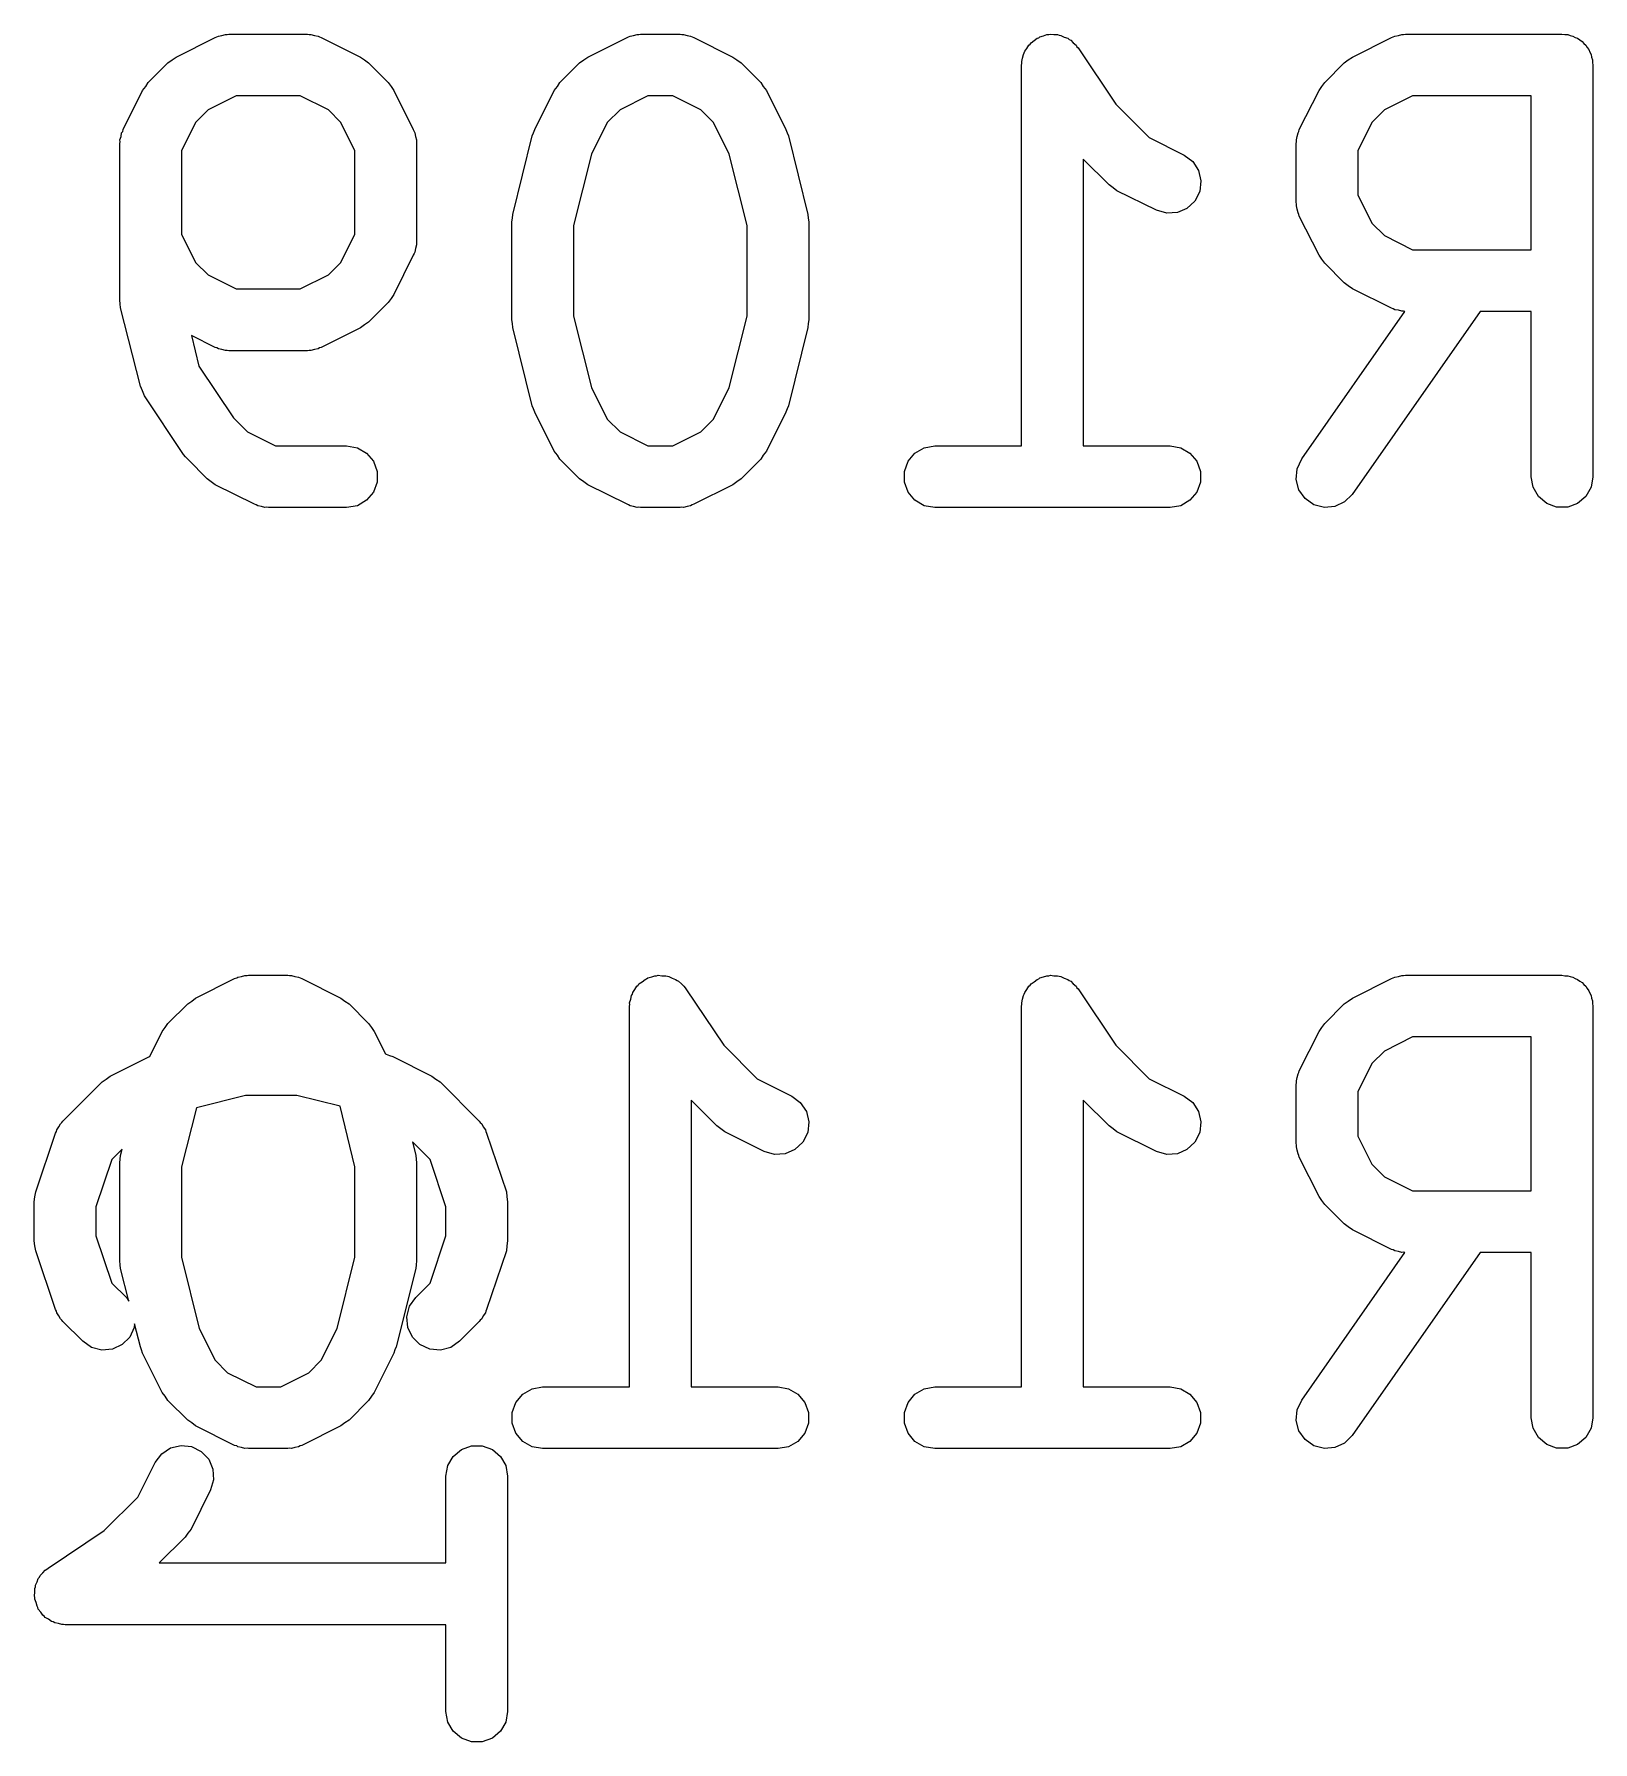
# Model space of a CAD drawing. Extents: x 102 to 197, y -141 to -41.
# Drawn here: x 101.865 to 105.651, y -52.168 to -48.019 of the extents above; entities that cross this region are included whole.
import ezdxf

# ---------------------------------------------------------------- set-up
doc = ezdxf.new("R2010")
doc.units = 0
doc.header["$MEASUREMENT"] = 0
doc.layers.add('BLACK', color=7, linetype='CONTINUOUS')

msp = doc.modelspace()

# ---------------------------------------------------------------- linework, layer by layer
at = {"layer": 'BLACK', "linetype": 'CONTINUOUS'}
for p, q in [((102.21, -48.0749), (102.305, -48.0273)), ((102.305, -48.0273), (102.309, -48.0261)), ((102.309, -48.0261), (102.313, -48.0239)), ((102.313, -48.0239), (102.321, -48.0224)), ((102.321, -48.0224), (102.33, -48.0199)), ((102.33, -48.0199), (102.334, -48.0201)), ((102.334, -48.0201), (102.338, -48.0194)), ((102.338, -48.0194), (102.529, -48.0194)), ((102.529, -48.0194), (102.533, -48.0201)), ((102.533, -48.0201), (102.537, -48.0199)), ((102.537, -48.0199), (102.546, -48.0224)), ((102.546, -48.0224), (102.555, -48.0239)), ((102.555, -48.0239), (102.558, -48.0261)), ((102.558, -48.0261), (102.562, -48.0273)), ((102.562, -48.0273), (102.658, -48.0749)), ((103.21, -48.0749), (103.305, -48.0273)), ((103.305, -48.0273), (103.309, -48.0261)), ((103.309, -48.0261), (103.313, -48.0239)), ((103.313, -48.0239), (103.321, -48.0224)), ((103.321, -48.0224), (103.33, -48.0199)), ((103.33, -48.0199), (103.334, -48.0201)), ((103.334, -48.0201), (103.338, -48.0194)), ((103.338, -48.0194), (103.434, -48.0194)), ((103.434, -48.0194), (103.438, -48.0201)), ((103.438, -48.0201), (103.442, -48.0199)), ((103.442, -48.0199), (103.451, -48.0224)), ((103.451, -48.0224), (103.459, -48.0239)), ((103.459, -48.0239), (103.463, -48.0261)), ((103.463, -48.0261), (103.467, -48.0273)), ((103.467, -48.0273), (103.562, -48.0749)), ((104.287, -48.0401), (104.294, -48.0352)), ((104.294, -48.0352), (104.301, -48.0294)), ((104.301, -48.0294), (104.305, -48.028)), ((104.305, -48.028), (104.308, -48.0257)), ((104.308, -48.0257), (104.317, -48.0236)), ((104.317, -48.0236), (104.325, -48.0205)), ((104.325, -48.0205), (104.33, -48.0205)), ((104.33, -48.0205), (104.334, -48.0195)), ((104.334, -48.0195), (104.342, -48.0205)), ((104.342, -48.0205), (104.351, -48.0205)), ((104.351, -48.0205), (104.355, -48.0219)), ((104.355, -48.0219), (104.359, -48.0224)), ((104.359, -48.0224), (104.367, -48.0264)), ((104.367, -48.0264), (104.376, -48.0294)), ((104.376, -48.0294), (104.379, -48.0321)), ((104.379, -48.0321), (104.383, -48.0339)), ((104.383, -48.0339), (104.389, -48.0404)), ((105.067, -48.0749), (105.162, -48.0273)), ((105.162, -48.0273), (105.166, -48.0261)), ((105.166, -48.0261), (105.17, -48.0239)), ((105.17, -48.0239), (105.179, -48.0224)), ((105.179, -48.0224), (105.187, -48.0199)), ((105.187, -48.0199), (105.191, -48.0201)), ((105.191, -48.0201), (105.196, -48.0194)), ((105.196, -48.0194), (105.576, -48.0194)), ((105.576, -48.0194), (105.583, -48.0205)), ((105.583, -48.0205), (105.59, -48.0205)), ((105.59, -48.0205), (105.596, -48.0228)), ((105.596, -48.0228), (105.602, -48.0239)), ((105.602, -48.0239), (105.608, -48.0272)), ((105.608, -48.0272), (105.614, -48.0294)), ((105.614, -48.0294), (105.619, -48.0336)), ((105.619, -48.0336), (105.625, -48.0369)), ((102.2, -48.0821), (102.21, -48.0749)), ((102.658, -48.0749), (102.667, -48.0821)), ((103.2, -48.0821), (103.21, -48.0749)), ((103.562, -48.0749), (103.572, -48.0821)), ((104.264, -48.0861), (104.266, -48.0775)), ((104.266, -48.0775), (104.268, -48.0687)), ((104.268, -48.0687), (104.27, -48.0651)), ((104.27, -48.0651), (104.271, -48.0611)), ((104.271, -48.0611), (104.276, -48.0539)), ((104.276, -48.0539), (104.281, -48.0462)), ((104.281, -48.0462), (104.284, -48.0435)), ((104.284, -48.0435), (104.287, -48.0401)), ((104.389, -48.0404), (104.396, -48.0462)), ((104.396, -48.0462), (104.398, -48.0498)), ((104.398, -48.0498), (104.401, -48.0528)), ((104.401, -48.0528), (104.492, -48.1895)), ((105.057, -48.0821), (105.067, -48.0749)), ((105.625, -48.0369), (105.629, -48.042)), ((105.629, -48.042), (105.634, -48.0462)), ((105.634, -48.0462), (105.637, -48.0519)), ((105.637, -48.0519), (105.641, -48.0569)), ((105.641, -48.0569), (105.644, -48.063)), ((105.644, -48.063), (105.647, -48.0687)), ((105.647, -48.0687), (105.648, -48.0752)), ((105.648, -48.0752), (105.65, -48.0814)), ((102.142, -48.1366), (102.19, -48.089)), ((102.19, -48.089), (102.2, -48.0821)), ((102.667, -48.0821), (102.677, -48.089)), ((102.677, -48.089), (102.725, -48.1366)), ((103.142, -48.1366), (103.19, -48.089)), ((103.19, -48.089), (103.2, -48.0821)), ((103.572, -48.0821), (103.582, -48.089)), ((103.582, -48.089), (103.63, -48.1366)), ((104.263, -48.0944), (104.264, -48.0903)), ((104.263, -49.0194), (104.263, -48.0944)), ((104.264, -48.0903), (104.264, -48.0861)), ((105, -48.1366), (105.047, -48.089)), ((105.047, -48.089), (105.057, -48.0821)), ((105.65, -48.0814), (105.65, -48.0879)), ((105.65, -48.0879), (105.651, -48.0944)), ((105.651, -48.0944), (105.651, -49.0944)), ((102.081, -48.2513), (102.128, -48.1561)), ((102.128, -48.1561), (102.136, -48.1464)), ((102.136, -48.1464), (102.142, -48.1366)), ((102.725, -48.1366), (102.732, -48.1464)), ((102.732, -48.1464), (102.739, -48.1561)), ((102.739, -48.1561), (102.786, -48.2513)), ((103.081, -48.2513), (103.128, -48.1561)), ((103.128, -48.1561), (103.136, -48.1464)), ((103.136, -48.1464), (103.142, -48.1366)), ((103.63, -48.1366), (103.636, -48.1464)), ((103.636, -48.1464), (103.644, -48.1561)), ((103.644, -48.1561), (103.691, -48.2513)), ((104.938, -48.2513), (104.986, -48.1561)), ((104.986, -48.1561), (104.993, -48.1464)), ((104.993, -48.1464), (105, -48.1366)), ((102.356, -48.1694), (102.288, -48.2036)), ((102.511, -48.1694), (102.356, -48.1694)), ((102.58, -48.2036), (102.511, -48.1694)), ((103.356, -48.1694), (103.288, -48.2036)), ((103.416, -48.1694), (103.356, -48.1694)), ((103.484, -48.2036), (103.416, -48.1694)), ((104.492, -48.1895), (104.573, -48.2708)), ((105.213, -48.1694), (105.145, -48.2036)), ((105.501, -48.1694), (105.213, -48.1694)), ((105.501, -48.5432), (105.501, -48.1694)), ((102.257, -48.234), (102.223, -48.3026)), ((102.288, -48.2036), (102.257, -48.234)), ((102.61, -48.234), (102.58, -48.2036)), ((102.644, -48.3026), (102.61, -48.234)), ((103.257, -48.234), (103.219, -48.311)), ((103.288, -48.2036), (103.257, -48.234)), ((103.515, -48.234), (103.484, -48.2036)), ((103.553, -48.311), (103.515, -48.234)), ((105.114, -48.234), (105.08, -48.3026)), ((105.145, -48.2036), (105.114, -48.234)), ((102.073, -48.2763), (102.076, -48.2679)), ((102.074, -48.2806), (102.073, -48.2763)), ((102.073, -48.2849), (102.074, -48.2806)), ((102.073, -48.6658), (102.073, -48.2849)), ((102.076, -48.2679), (102.077, -48.2592)), ((102.077, -48.2592), (102.08, -48.2555)), ((102.08, -48.2555), (102.081, -48.2513)), ((102.786, -48.2513), (102.788, -48.2555)), ((102.788, -48.2555), (102.79, -48.2592)), ((102.79, -48.2592), (102.791, -48.2679)), ((102.791, -48.2679), (102.794, -48.2763)), ((102.794, -48.2763), (102.794, -48.2806)), ((102.794, -48.2806), (102.794, -48.2849)), ((102.794, -48.2849), (102.794, -48.523)), ((103.028, -48.4571), (103.075, -48.2667)), ((103.075, -48.2667), (103.078, -48.2592)), ((103.078, -48.2592), (103.081, -48.2513)), ((103.691, -48.2513), (103.694, -48.2592)), ((103.694, -48.2592), (103.697, -48.2667)), ((103.697, -48.2667), (103.744, -48.4571)), ((104.573, -48.2708), (104.658, -48.313)), ((104.93, -48.2849), (104.931, -48.2806)), ((104.93, -48.4277), (104.93, -48.2849)), ((104.931, -48.2763), (104.933, -48.2679)), ((104.931, -48.2806), (104.931, -48.2763)), ((104.933, -48.2679), (104.935, -48.2592)), ((104.935, -48.2592), (104.937, -48.2555)), ((104.937, -48.2555), (104.938, -48.2513)), ((102.223, -48.3026), (102.223, -48.5052)), ((102.644, -48.5052), (102.644, -48.3026)), ((103.219, -48.311), (103.175, -48.4846)), ((103.597, -48.4846), (103.553, -48.311)), ((104.476, -48.3855), (104.413, -48.3231)), ((104.413, -48.3231), (104.413, -49.0194)), ((104.658, -48.313), (104.679, -48.3285)), ((105.08, -48.3026), (105.08, -48.41)), ((104.679, -48.3285), (104.693, -48.3503)), ((104.693, -48.3503), (104.699, -48.3756)), ((104.486, -48.3924), (104.476, -48.3855)), ((104.495, -48.3996), (104.486, -48.3924)), ((104.591, -48.4472), (104.495, -48.3996)), ((104.696, -48.4015), (104.684, -48.4248)), ((104.699, -48.3756), (104.696, -48.4015)), ((104.616, -48.4546), (104.591, -48.4472)), ((104.665, -48.4427), (104.642, -48.453)), ((104.684, -48.4248), (104.665, -48.4427)), ((104.931, -48.432), (104.93, -48.4277)), ((104.931, -48.4363), (104.931, -48.432)), ((104.933, -48.4447), (104.931, -48.4363)), ((104.935, -48.4534), (104.933, -48.4447)), ((105.08, -48.41), (105.114, -48.4785)), ((103.025, -48.4753), (103.027, -48.4663)), ((103.025, -48.7134), (103.025, -48.4753)), ((103.027, -48.4663), (103.028, -48.4571)), ((103.175, -48.4846), (103.175, -48.7042)), ((103.597, -48.7042), (103.597, -48.4846)), ((103.744, -48.4571), (103.745, -48.4663)), ((103.745, -48.4663), (103.747, -48.4753)), ((103.747, -48.4753), (103.747, -48.7134)), ((104.642, -48.453), (104.616, -48.4546)), ((104.937, -48.4571), (104.935, -48.4534)), ((104.938, -48.4613), (104.937, -48.4571)), ((104.986, -48.5565), (104.938, -48.4613)), ((105.114, -48.4785), (105.145, -48.5089)), ((102.223, -48.5052), (102.257, -48.5738)), ((102.61, -48.5738), (102.644, -48.5052)), ((102.794, -48.5315), (102.791, -48.5399)), ((102.794, -48.523), (102.794, -48.5272)), ((102.794, -48.5272), (102.794, -48.5315)), ((105.145, -48.5089), (105.213, -48.5432)), ((102.257, -48.5738), (102.288, -48.6042)), ((102.58, -48.6042), (102.61, -48.5738)), ((102.786, -48.5565), (102.739, -48.6517)), ((102.788, -48.5523), (102.786, -48.5565)), ((102.79, -48.5486), (102.788, -48.5523)), ((102.791, -48.5399), (102.79, -48.5486)), ((104.993, -48.5662), (104.986, -48.5565)), ((105, -48.576), (104.993, -48.5662)), ((105.213, -48.5432), (105.501, -48.5432)), ((102.288, -48.6042), (102.356, -48.6384)), ((102.511, -48.6384), (102.58, -48.6042)), ((105.047, -48.6236), (105, -48.576)), ((102.356, -48.6384), (102.511, -48.6384)), ((102.739, -48.6517), (102.732, -48.6614)), ((105.057, -48.6305), (105.047, -48.6236)), ((105.067, -48.6377), (105.057, -48.6305)), ((105.162, -48.6853), (105.067, -48.6377)), ((102.074, -48.6748), (102.073, -48.6658)), ((102.075, -48.684), (102.074, -48.6748)), ((102.123, -48.8745), (102.075, -48.684)), ((102.725, -48.6712), (102.677, -48.7188)), ((102.732, -48.6614), (102.725, -48.6712)), ((104.944, -49.0514), (105.194, -48.693)), ((105.377, -48.6932), (105.066, -49.1374)), ((105.166, -48.6865), (105.162, -48.6853)), ((105.17, -48.6887), (105.166, -48.6865)), ((105.179, -48.6902), (105.17, -48.6887)), ((105.187, -48.6927), (105.179, -48.6902)), ((105.191, -48.6924), (105.187, -48.6927)), ((105.194, -48.693), (105.191, -48.6924)), ((105.501, -48.6932), (105.377, -48.6932)), ((105.501, -49.0944), (105.501, -48.6932)), ((102.658, -48.7329), (102.562, -48.7805)), ((102.667, -48.7257), (102.658, -48.7329)), ((102.677, -48.7188), (102.667, -48.7257)), ((103.027, -48.7225), (103.025, -48.7134)), ((103.028, -48.7316), (103.027, -48.7225)), ((103.075, -48.9221), (103.028, -48.7316)), ((103.175, -48.7042), (103.219, -48.8777)), ((103.553, -48.8777), (103.597, -48.7042)), ((103.744, -48.7316), (103.697, -48.9221)), ((103.745, -48.7225), (103.744, -48.7316)), ((103.747, -48.7134), (103.745, -48.7225)), ((102.305, -48.7805), (102.247, -48.7514)), ((102.247, -48.7514), (102.265, -48.8255)), ((102.309, -48.7817), (102.305, -48.7805)), ((102.313, -48.7839), (102.309, -48.7817)), ((102.558, -48.7817), (102.555, -48.7839)), ((102.562, -48.7805), (102.558, -48.7817)), ((102.321, -48.7854), (102.313, -48.7839)), ((102.33, -48.7879), (102.321, -48.7854)), ((102.334, -48.7877), (102.33, -48.7879)), ((102.338, -48.7884), (102.334, -48.7877)), ((102.529, -48.7884), (102.338, -48.7884)), ((102.533, -48.7877), (102.529, -48.7884)), ((102.537, -48.7879), (102.533, -48.7877)), ((102.546, -48.7854), (102.537, -48.7879)), ((102.555, -48.7839), (102.546, -48.7854)), ((102.265, -48.8255), (102.349, -48.9514)), ((102.128, -48.8861), (102.123, -48.8745)), ((102.133, -48.8979), (102.128, -48.8861)), ((102.228, -49.0407), (102.133, -48.8979)), ((103.219, -48.8777), (103.257, -48.9547)), ((103.515, -48.9547), (103.553, -48.8777)), ((103.078, -48.9296), (103.075, -48.9221)), ((103.081, -48.9374), (103.078, -48.9296)), ((103.128, -49.0327), (103.081, -48.9374)), ((103.691, -48.9374), (103.644, -49.0327)), ((103.694, -48.9296), (103.691, -48.9374)), ((103.697, -48.9221), (103.694, -48.9296)), ((102.349, -48.9514), (102.383, -48.9851)), ((102.383, -48.9851), (102.451, -49.0194)), ((103.257, -48.9547), (103.288, -48.9851)), ((103.288, -48.9851), (103.356, -49.0194)), ((103.416, -49.0194), (103.484, -48.9851)), ((103.484, -48.9851), (103.515, -48.9547)), ((102.451, -49.0194), (102.624, -49.0194)), ((102.624, -49.0194), (102.65, -49.0239)), ((102.65, -49.0239), (102.672, -49.0369)), ((103.356, -49.0194), (103.416, -49.0194)), ((104.004, -49.0369), (104.027, -49.0239)), ((104.027, -49.0239), (104.053, -49.0194)), ((104.053, -49.0194), (104.263, -49.0194)), ((104.413, -49.0194), (104.624, -49.0194)), ((104.624, -49.0194), (104.65, -49.0239)), ((104.65, -49.0239), (104.672, -49.0369)), ((102.233, -49.0461), (102.228, -49.0407)), ((102.238, -49.0522), (102.233, -49.0461)), ((102.285, -49.0998), (102.238, -49.0522)), ((102.672, -49.0369), (102.689, -49.0569)), ((102.689, -49.0569), (102.698, -49.0814)), ((103.136, -49.0423), (103.128, -49.0327)), ((103.142, -49.0522), (103.136, -49.0423)), ((103.19, -49.0998), (103.142, -49.0522)), ((103.63, -49.0522), (103.582, -49.0998)), ((103.636, -49.0423), (103.63, -49.0522)), ((103.644, -49.0327), (103.636, -49.0423)), ((103.979, -49.0814), (103.988, -49.0569)), ((103.988, -49.0569), (104.004, -49.0369)), ((104.672, -49.0369), (104.689, -49.0569)), ((104.689, -49.0569), (104.698, -49.0814)), ((104.933, -49.075), (104.944, -49.0514)), ((102.295, -49.1067), (102.285, -49.0998)), ((102.305, -49.1138), (102.295, -49.1067)), ((102.4, -49.1615), (102.305, -49.1138)), ((102.698, -49.1074), (102.689, -49.1319)), ((102.698, -49.0814), (102.698, -49.1074)), ((103.2, -49.1067), (103.19, -49.0998)), ((103.21, -49.1138), (103.2, -49.1067)), ((103.305, -49.1615), (103.21, -49.1138)), ((103.562, -49.1138), (103.467, -49.1615)), ((103.572, -49.1067), (103.562, -49.1138)), ((103.582, -49.0998), (103.572, -49.1067)), ((103.979, -49.1074), (103.979, -49.0814)), ((103.988, -49.1319), (103.979, -49.1074)), ((104.698, -49.1074), (104.689, -49.1319)), ((104.698, -49.0814), (104.698, -49.1074)), ((104.93, -49.1009), (104.933, -49.075)), ((104.937, -49.1261), (104.93, -49.1009)), ((105.506, -49.12), (105.501, -49.0944)), ((105.651, -49.0944), (105.647, -49.12)), ((102.672, -49.1518), (102.65, -49.1649)), ((102.689, -49.1319), (102.672, -49.1518)), ((104.004, -49.1518), (103.988, -49.1319)), ((104.027, -49.1649), (104.004, -49.1518)), ((104.672, -49.1518), (104.65, -49.1649)), ((104.689, -49.1319), (104.672, -49.1518)), ((104.952, -49.1474), (104.937, -49.1261)), ((104.973, -49.1624), (104.952, -49.1474)), ((105.048, -49.1558), (105.024, -49.1668)), ((105.066, -49.1374), (105.048, -49.1558)), ((105.519, -49.1426), (105.506, -49.12)), ((105.539, -49.1593), (105.519, -49.1426)), ((105.634, -49.1426), (105.614, -49.1593)), ((105.647, -49.12), (105.634, -49.1426)), ((102.404, -49.1627), (102.4, -49.1615)), ((102.408, -49.1649), (102.404, -49.1627)), ((102.417, -49.1664), (102.408, -49.1649)), ((102.425, -49.1689), (102.417, -49.1664)), ((102.429, -49.1686), (102.425, -49.1689)), ((102.434, -49.1694), (102.429, -49.1686)), ((102.624, -49.1694), (102.434, -49.1694)), ((102.65, -49.1649), (102.624, -49.1694)), ((103.309, -49.1627), (103.305, -49.1615)), ((103.313, -49.1649), (103.309, -49.1627)), ((103.321, -49.1664), (103.313, -49.1649)), ((103.33, -49.1689), (103.321, -49.1664)), ((103.334, -49.1686), (103.33, -49.1689)), ((103.338, -49.1694), (103.334, -49.1686)), ((103.434, -49.1694), (103.338, -49.1694)), ((103.438, -49.1686), (103.434, -49.1694)), ((103.442, -49.1689), (103.438, -49.1686)), ((103.451, -49.1664), (103.442, -49.1689)), ((103.459, -49.1649), (103.451, -49.1664)), ((103.463, -49.1627), (103.459, -49.1649)), ((103.467, -49.1615), (103.463, -49.1627)), ((104.053, -49.1694), (104.027, -49.1649)), ((104.624, -49.1694), (104.053, -49.1694)), ((104.65, -49.1649), (104.624, -49.1694)), ((104.999, -49.1691), (104.973, -49.1624)), ((105.024, -49.1668), (104.999, -49.1691)), ((105.563, -49.1682), (105.539, -49.1593)), ((105.59, -49.1682), (105.563, -49.1682)), ((105.614, -49.1593), (105.59, -49.1682)), ((102.257, -50.3609), (102.352, -50.3133)), ((102.352, -50.3133), (102.357, -50.3121)), ((102.357, -50.3121), (102.36, -50.3099)), ((102.36, -50.3099), (102.369, -50.3084)), ((102.369, -50.3084), (102.377, -50.3059)), ((102.377, -50.3059), (102.382, -50.3061)), ((102.382, -50.3061), (102.386, -50.3054)), ((102.386, -50.3054), (102.481, -50.3054)), ((102.481, -50.3054), (102.485, -50.3061)), ((102.485, -50.3061), (102.49, -50.3059)), ((102.49, -50.3059), (102.498, -50.3084)), ((102.498, -50.3084), (102.507, -50.3099)), ((102.507, -50.3099), (102.511, -50.3121)), ((102.511, -50.3121), (102.515, -50.3133)), ((102.515, -50.3133), (102.61, -50.3609)), ((103.342, -50.3212), (103.349, -50.3154)), ((103.349, -50.3154), (103.352, -50.314)), ((103.352, -50.314), (103.356, -50.3117)), ((103.356, -50.3117), (103.365, -50.3096)), ((103.365, -50.3096), (103.373, -50.3065)), ((103.373, -50.3065), (103.377, -50.3065)), ((103.377, -50.3065), (103.381, -50.3055)), ((103.381, -50.3055), (103.39, -50.3065)), ((103.39, -50.3065), (103.399, -50.3065)), ((103.399, -50.3065), (103.403, -50.3079)), ((103.403, -50.3079), (103.407, -50.3084)), ((103.407, -50.3084), (103.415, -50.3124)), ((103.415, -50.3124), (103.423, -50.3154)), ((103.423, -50.3154), (103.427, -50.3181)), ((104.294, -50.3212), (104.301, -50.3154)), ((104.301, -50.3154), (104.305, -50.314)), ((104.305, -50.314), (104.308, -50.3117)), ((104.308, -50.3117), (104.317, -50.3096)), ((104.317, -50.3096), (104.325, -50.3065)), ((104.325, -50.3065), (104.33, -50.3065)), ((104.33, -50.3065), (104.334, -50.3055)), ((104.334, -50.3055), (104.342, -50.3065)), ((104.342, -50.3065), (104.351, -50.3065)), ((104.351, -50.3065), (104.355, -50.3079)), ((104.355, -50.3079), (104.359, -50.3084)), ((104.359, -50.3084), (104.367, -50.3124)), ((104.367, -50.3124), (104.376, -50.3154)), ((104.376, -50.3154), (104.379, -50.3181)), ((105.067, -50.3609), (105.162, -50.3133)), ((105.162, -50.3133), (105.166, -50.3121)), ((105.166, -50.3121), (105.17, -50.3099)), ((105.17, -50.3099), (105.179, -50.3084)), ((105.179, -50.3084), (105.187, -50.3059)), ((105.187, -50.3059), (105.191, -50.3061)), ((105.191, -50.3061), (105.196, -50.3054)), ((105.196, -50.3054), (105.576, -50.3054)), ((105.576, -50.3054), (105.583, -50.3065)), ((105.583, -50.3065), (105.59, -50.3065)), ((105.59, -50.3065), (105.596, -50.3088)), ((105.596, -50.3088), (105.602, -50.3099)), ((105.602, -50.3099), (105.608, -50.3132)), ((105.608, -50.3132), (105.614, -50.3154)), ((105.614, -50.3154), (105.619, -50.3196)), ((103.314, -50.3635), (103.316, -50.3547)), ((103.316, -50.3547), (103.318, -50.3511)), ((103.318, -50.3511), (103.319, -50.3471)), ((103.319, -50.3471), (103.324, -50.3399)), ((103.324, -50.3399), (103.329, -50.3322)), ((103.329, -50.3322), (103.332, -50.3295)), ((103.332, -50.3295), (103.334, -50.3261)), ((103.334, -50.3261), (103.342, -50.3212)), ((103.427, -50.3181), (103.43, -50.3199)), ((103.43, -50.3199), (103.437, -50.3264)), ((103.437, -50.3264), (103.443, -50.3322)), ((103.443, -50.3322), (103.446, -50.3358)), ((103.446, -50.3358), (103.448, -50.3388)), ((103.448, -50.3388), (103.54, -50.4755)), ((104.266, -50.3635), (104.268, -50.3547)), ((104.268, -50.3547), (104.27, -50.3511)), ((104.27, -50.3511), (104.271, -50.3471)), ((104.271, -50.3471), (104.276, -50.3399)), ((104.276, -50.3399), (104.281, -50.3322)), ((104.281, -50.3322), (104.284, -50.3295)), ((104.284, -50.3295), (104.287, -50.3261)), ((104.287, -50.3261), (104.294, -50.3212)), ((104.379, -50.3181), (104.383, -50.3199)), ((104.383, -50.3199), (104.389, -50.3264)), ((104.389, -50.3264), (104.396, -50.3322)), ((104.396, -50.3322), (104.398, -50.3358)), ((104.398, -50.3358), (104.401, -50.3388)), ((104.401, -50.3388), (104.492, -50.4755)), ((105.619, -50.3196), (105.625, -50.3229)), ((105.625, -50.3229), (105.629, -50.328)), ((105.629, -50.328), (105.634, -50.3322)), ((105.634, -50.3322), (105.637, -50.3379)), ((105.637, -50.3379), (105.641, -50.3429)), ((105.641, -50.3429), (105.644, -50.349)), ((105.644, -50.349), (105.647, -50.3547)), ((105.647, -50.3547), (105.648, -50.3612)), ((102.19, -50.4226), (102.238, -50.375)), ((102.238, -50.375), (102.248, -50.3681)), ((102.248, -50.3681), (102.257, -50.3609)), ((102.61, -50.3609), (102.62, -50.3681)), ((102.62, -50.3681), (102.63, -50.375)), ((102.63, -50.375), (102.677, -50.4226)), ((103.311, -50.3721), (103.314, -50.3635)), ((103.312, -50.3763), (103.311, -50.3721)), ((103.311, -50.3804), (103.312, -50.3763)), ((103.311, -51.3054), (103.311, -50.3804)), ((104.263, -50.3804), (104.264, -50.3763)), ((104.263, -51.3054), (104.263, -50.3804)), ((104.264, -50.3721), (104.266, -50.3635)), ((104.264, -50.3763), (104.264, -50.3721)), ((105, -50.4226), (105.047, -50.375)), ((105.047, -50.375), (105.057, -50.3681)), ((105.057, -50.3681), (105.067, -50.3609)), ((105.648, -50.3612), (105.65, -50.3674)), ((105.65, -50.3674), (105.65, -50.3739)), ((105.65, -50.3739), (105.651, -50.3804)), ((105.651, -50.3804), (105.651, -51.3804)), ((102.146, -50.5026), (102.176, -50.4421)), ((102.176, -50.4421), (102.183, -50.4324)), ((102.183, -50.4324), (102.19, -50.4226)), ((102.677, -50.4226), (102.684, -50.4324)), ((102.684, -50.4324), (102.691, -50.4421)), ((102.691, -50.4421), (102.718, -50.4966)), ((104.938, -50.5373), (104.986, -50.4421)), ((104.986, -50.4421), (104.993, -50.4324)), ((104.993, -50.4324), (105, -50.4226)), ((103.54, -50.4755), (103.621, -50.5568)), ((104.492, -50.4755), (104.573, -50.5568)), ((105.213, -50.4554), (105.145, -50.4896)), ((105.501, -50.4554), (105.213, -50.4554)), ((105.501, -50.8292), (105.501, -50.4554)), ((102.05, -50.5504), (102.145, -50.5028)), ((102.145, -50.5028), (102.146, -50.5026)), ((102.718, -50.4966), (102.72, -50.4971)), ((102.72, -50.4971), (102.728, -50.5005)), ((102.728, -50.5005), (102.736, -50.5028)), ((102.736, -50.5028), (102.831, -50.5504)), ((105.114, -50.52), (105.08, -50.5886)), ((105.145, -50.4896), (105.114, -50.52)), ((101.935, -50.6597), (102.03, -50.5645)), ((102.03, -50.5645), (102.04, -50.5576)), ((102.04, -50.5576), (102.05, -50.5504)), ((102.831, -50.5504), (102.841, -50.5576)), ((102.841, -50.5576), (102.851, -50.5645)), ((102.851, -50.5645), (102.946, -50.6597)), ((103.621, -50.5568), (103.705, -50.599)), ((104.573, -50.5568), (104.658, -50.599)), ((104.931, -50.5623), (104.933, -50.5539)), ((104.931, -50.5666), (104.931, -50.5623)), ((104.933, -50.5539), (104.935, -50.5452)), ((104.935, -50.5452), (104.937, -50.5415)), ((104.937, -50.5415), (104.938, -50.5373)), ((102.378, -50.5973), (102.259, -50.6271)), ((102.503, -50.5973), (102.378, -50.5973)), ((102.608, -50.6235), (102.503, -50.5973)), ((103.705, -50.599), (103.726, -50.6145)), ((104.658, -50.599), (104.679, -50.6145)), ((104.93, -50.5709), (104.931, -50.5666)), ((104.93, -50.7137), (104.93, -50.5709)), ((105.08, -50.5886), (105.08, -50.696)), ((102.259, -50.6271), (102.223, -50.7706)), ((102.644, -50.7706), (102.608, -50.6235)), ((103.523, -50.6715), (103.461, -50.6091)), ((103.461, -50.6091), (103.461, -51.3054)), ((103.726, -50.6145), (103.741, -50.6363)), ((103.741, -50.6363), (103.747, -50.6616)), ((104.476, -50.6715), (104.413, -50.6091)), ((104.413, -50.6091), (104.413, -51.3054)), ((104.679, -50.6145), (104.693, -50.6363)), ((104.693, -50.6363), (104.699, -50.6616)), ((101.869, -50.8319), (101.917, -50.689)), ((101.917, -50.689), (101.919, -50.6852)), ((101.919, -50.6852), (101.92, -50.6811)), ((101.92, -50.6811), (101.925, -50.6739)), ((101.925, -50.6739), (101.929, -50.6661)), ((101.929, -50.6661), (101.932, -50.6633)), ((101.932, -50.6633), (101.935, -50.6597)), ((102.946, -50.6597), (102.948, -50.6633)), ((102.948, -50.6633), (102.952, -50.6661)), ((102.952, -50.6661), (102.956, -50.6739)), ((102.956, -50.6739), (102.961, -50.6811)), ((102.961, -50.6811), (102.962, -50.6852)), ((102.962, -50.6852), (102.964, -50.689)), ((102.964, -50.689), (103.012, -50.8319)), ((103.533, -50.6784), (103.523, -50.6715)), ((103.543, -50.6856), (103.533, -50.6784)), ((103.638, -50.7332), (103.543, -50.6856)), ((103.744, -50.6875), (103.732, -50.7108)), ((103.747, -50.6616), (103.744, -50.6875)), ((104.486, -50.6784), (104.476, -50.6715)), ((104.495, -50.6856), (104.486, -50.6784)), ((104.591, -50.7332), (104.495, -50.6856)), ((104.696, -50.6875), (104.684, -50.7108)), ((104.699, -50.6616), (104.696, -50.6875)), ((102.079, -50.7279), (102.054, -50.7533)), ((102.075, -50.7431), (102.079, -50.7279)), ((102.827, -50.7533), (102.784, -50.7098)), ((102.784, -50.7098), (102.792, -50.7431)), ((103.713, -50.7287), (103.689, -50.739)), ((103.732, -50.7108), (103.713, -50.7287)), ((104.665, -50.7287), (104.642, -50.739)), ((104.684, -50.7108), (104.665, -50.7287)), ((104.931, -50.718), (104.93, -50.7137)), ((104.931, -50.7223), (104.931, -50.718)), ((104.933, -50.7307), (104.931, -50.7223)), ((104.935, -50.7394), (104.933, -50.7307)), ((105.08, -50.696), (105.114, -50.7645)), ((102.054, -50.7533), (102.015, -50.8678)), ((102.073, -50.7613), (102.074, -50.7523)), ((102.073, -50.9994), (102.073, -50.7613)), ((102.074, -50.7523), (102.075, -50.7431)), ((102.223, -50.7706), (102.223, -50.9902)), ((102.644, -50.9902), (102.644, -50.7706)), ((102.792, -50.7431), (102.793, -50.7523)), ((102.793, -50.7523), (102.794, -50.7613)), ((102.794, -50.7613), (102.794, -50.9994)), ((102.865, -50.8678), (102.827, -50.7533)), ((103.663, -50.7406), (103.638, -50.7332)), ((103.689, -50.739), (103.663, -50.7406)), ((104.616, -50.7406), (104.591, -50.7332)), ((104.642, -50.739), (104.616, -50.7406)), ((104.937, -50.7431), (104.935, -50.7394)), ((104.938, -50.7473), (104.937, -50.7431)), ((104.986, -50.8425), (104.938, -50.7473)), ((105.114, -50.7645), (105.145, -50.7949)), ((105.145, -50.7949), (105.213, -50.8292)), ((101.865, -50.8556), (101.867, -50.8438)), ((101.865, -50.9509), (101.865, -50.8556)), ((101.867, -50.8438), (101.869, -50.8319)), ((103.012, -50.8319), (103.013, -50.8438)), ((103.013, -50.8438), (103.015, -50.8556)), ((103.015, -50.8556), (103.015, -50.9509)), ((104.993, -50.8522), (104.986, -50.8425)), ((105, -50.862), (104.993, -50.8522)), ((105.213, -50.8292), (105.501, -50.8292)), ((102.015, -50.8678), (102.015, -50.9387)), ((102.865, -50.9387), (102.865, -50.8678)), ((105.047, -50.9096), (105, -50.862)), ((102.015, -50.9387), (102.054, -51.0532)), ((102.827, -51.0532), (102.865, -50.9387)), ((105.057, -50.9165), (105.047, -50.9096)), ((105.067, -50.9237), (105.057, -50.9165)), ((105.162, -50.9713), (105.067, -50.9237)), ((101.867, -50.9627), (101.865, -50.9509)), ((101.869, -50.9746), (101.867, -50.9627)), ((101.917, -51.1174), (101.869, -50.9746)), ((103.012, -50.9746), (102.964, -51.1174)), ((103.013, -50.9627), (103.012, -50.9746)), ((103.015, -50.9509), (103.013, -50.9627)), ((104.944, -51.3374), (105.194, -50.979)), ((105.377, -50.9792), (105.066, -51.4234)), ((105.166, -50.9725), (105.162, -50.9713)), ((105.17, -50.9747), (105.166, -50.9725)), ((105.179, -50.9762), (105.17, -50.9747)), ((105.187, -50.9787), (105.179, -50.9762)), ((105.191, -50.9784), (105.187, -50.9787)), ((105.194, -50.979), (105.191, -50.9784)), ((105.501, -50.9792), (105.377, -50.9792)), ((105.501, -51.3804), (105.501, -50.9792)), ((102.074, -51.0085), (102.073, -50.9994)), ((102.075, -51.0176), (102.074, -51.0085)), ((102.095, -51.0975), (102.075, -51.0176)), ((102.223, -50.9902), (102.266, -51.1637)), ((102.601, -51.1637), (102.644, -50.9902)), ((102.792, -51.0176), (102.744, -51.2081)), ((102.793, -51.0085), (102.792, -51.0176)), ((102.794, -50.9994), (102.793, -51.0085)), ((102.054, -51.0532), (102.089, -51.0883)), ((102.792, -51.0883), (102.827, -51.0532)), ((102.089, -51.0883), (102.095, -51.0975)), ((102.777, -51.1096), (102.792, -51.0883)), ((101.919, -51.1212), (101.917, -51.1174)), ((101.92, -51.1254), (101.919, -51.1212)), ((101.925, -51.1326), (101.92, -51.1254)), ((101.929, -51.1403), (101.925, -51.1326)), ((101.932, -51.1432), (101.929, -51.1403)), ((101.935, -51.1467), (101.932, -51.1432)), ((101.983, -51.1944), (101.935, -51.1467)), ((102.77, -51.1348), (102.777, -51.1096)), ((102.773, -51.1607), (102.77, -51.1348)), ((102.946, -51.1467), (102.898, -51.1944)), ((102.948, -51.1432), (102.946, -51.1467)), ((102.952, -51.1403), (102.948, -51.1432)), ((102.956, -51.1326), (102.952, -51.1403)), ((102.961, -51.1254), (102.956, -51.1326)), ((102.962, -51.1212), (102.961, -51.1254)), ((102.964, -51.1174), (102.962, -51.1212)), ((102.097, -51.1844), (102.079, -51.2028)), ((102.108, -51.1607), (102.097, -51.1844)), ((102.109, -51.1523), (102.108, -51.1607)), ((102.123, -51.2081), (102.109, -51.1523)), ((102.266, -51.1637), (102.305, -51.2407)), ((102.562, -51.2407), (102.601, -51.1637)), ((102.784, -51.1844), (102.773, -51.1607)), ((102.802, -51.2028), (102.784, -51.1844)), ((102.004, -51.2093), (101.983, -51.1944)), ((102.029, -51.216), (102.004, -51.2093)), ((102.055, -51.2138), (102.029, -51.216)), ((102.079, -51.2028), (102.055, -51.2138)), ((102.126, -51.2156), (102.123, -51.2081)), ((102.128, -51.2234), (102.126, -51.2156)), ((102.176, -51.3187), (102.128, -51.2234)), ((102.739, -51.2234), (102.691, -51.3187)), ((102.741, -51.2156), (102.739, -51.2234)), ((102.744, -51.2081), (102.741, -51.2156)), ((102.826, -51.2138), (102.802, -51.2028)), ((102.852, -51.216), (102.826, -51.2138)), ((102.877, -51.2093), (102.852, -51.216)), ((102.898, -51.1944), (102.877, -51.2093)), ((102.305, -51.2407), (102.335, -51.2711)), ((102.335, -51.2711), (102.404, -51.3054)), ((102.464, -51.3054), (102.532, -51.2711)), ((102.532, -51.2711), (102.562, -51.2407)), ((102.404, -51.3054), (102.464, -51.3054)), ((103.052, -51.3229), (103.075, -51.3099)), ((103.075, -51.3099), (103.1, -51.3054)), ((103.1, -51.3054), (103.311, -51.3054)), ((103.461, -51.3054), (103.672, -51.3054)), ((103.672, -51.3054), (103.697, -51.3099)), ((103.697, -51.3099), (103.72, -51.3229)), ((104.004, -51.3229), (104.027, -51.3099)), ((104.027, -51.3099), (104.053, -51.3054)), ((104.053, -51.3054), (104.263, -51.3054)), ((104.413, -51.3054), (104.624, -51.3054)), ((104.624, -51.3054), (104.65, -51.3099)), ((104.65, -51.3099), (104.672, -51.3229)), ((102.183, -51.3283), (102.176, -51.3187)), ((102.19, -51.3382), (102.183, -51.3283)), ((102.238, -51.3858), (102.19, -51.3382)), ((102.677, -51.3382), (102.63, -51.3858)), ((102.684, -51.3283), (102.677, -51.3382)), ((102.691, -51.3187), (102.684, -51.3283)), ((103.026, -51.3674), (103.035, -51.3429)), ((103.035, -51.3429), (103.052, -51.3229)), ((103.72, -51.3229), (103.737, -51.3429)), ((103.737, -51.3429), (103.746, -51.3674)), ((103.979, -51.3674), (103.988, -51.3429)), ((103.988, -51.3429), (104.004, -51.3229)), ((104.672, -51.3229), (104.689, -51.3429)), ((104.689, -51.3429), (104.698, -51.3674)), ((104.933, -51.361), (104.944, -51.3374)), ((102.248, -51.3927), (102.238, -51.3858)), ((102.257, -51.3998), (102.248, -51.3927)), ((102.62, -51.3927), (102.61, -51.3998)), ((102.63, -51.3858), (102.62, -51.3927)), ((103.026, -51.3934), (103.026, -51.3674)), ((103.035, -51.4179), (103.026, -51.3934)), ((103.746, -51.3934), (103.737, -51.4179)), ((103.746, -51.3674), (103.746, -51.3934)), ((103.979, -51.3934), (103.979, -51.3674)), ((103.988, -51.4179), (103.979, -51.3934)), ((104.698, -51.3934), (104.689, -51.4179)), ((104.698, -51.3674), (104.698, -51.3934)), ((104.93, -51.3869), (104.933, -51.361)), ((104.937, -51.4121), (104.93, -51.3869)), ((105.506, -51.406), (105.501, -51.3804)), ((105.651, -51.3804), (105.647, -51.406)), ((102.352, -51.4475), (102.257, -51.3998)), ((102.61, -51.3998), (102.515, -51.4475)), ((103.052, -51.4378), (103.035, -51.4179)), ((103.737, -51.4179), (103.72, -51.4378)), ((104.004, -51.4378), (103.988, -51.4179)), ((104.689, -51.4179), (104.672, -51.4378)), ((104.952, -51.4334), (104.937, -51.4121)), ((104.973, -51.4484), (104.952, -51.4334)), ((105.066, -51.4234), (105.048, -51.4418)), ((105.519, -51.4286), (105.506, -51.406)), ((105.539, -51.4453), (105.519, -51.4286)), ((105.634, -51.4286), (105.614, -51.4453)), ((105.647, -51.406), (105.634, -51.4286)), ((102.159, -51.4887), (102.175, -51.4678)), ((102.175, -51.4678), (102.196, -51.4535)), ((102.196, -51.4535), (102.222, -51.4474)), ((102.222, -51.4474), (102.247, -51.4504)), ((102.247, -51.4504), (102.271, -51.462)), ((102.271, -51.462), (102.289, -51.481)), ((102.357, -51.4487), (102.352, -51.4475)), ((102.36, -51.4509), (102.357, -51.4487)), ((102.369, -51.4524), (102.36, -51.4509)), ((102.377, -51.4549), (102.369, -51.4524)), ((102.382, -51.4546), (102.377, -51.4549)), ((102.386, -51.4554), (102.382, -51.4546)), ((102.481, -51.4554), (102.386, -51.4554)), ((102.485, -51.4546), (102.481, -51.4554)), ((102.49, -51.4549), (102.485, -51.4546)), ((102.498, -51.4524), (102.49, -51.4549)), ((102.507, -51.4509), (102.498, -51.4524)), ((102.511, -51.4487), (102.507, -51.4509)), ((102.515, -51.4475), (102.511, -51.4487)), ((102.87, -51.4966), (102.883, -51.4741)), ((102.883, -51.4741), (102.903, -51.4573)), ((102.903, -51.4573), (102.927, -51.4484)), ((102.927, -51.4484), (102.953, -51.4484)), ((102.953, -51.4484), (102.978, -51.4573)), ((102.978, -51.4573), (102.998, -51.4741)), ((102.998, -51.4741), (103.011, -51.4966)), ((103.075, -51.4509), (103.052, -51.4378)), ((103.1, -51.4554), (103.075, -51.4509)), ((103.672, -51.4554), (103.1, -51.4554)), ((103.697, -51.4509), (103.672, -51.4554)), ((103.72, -51.4378), (103.697, -51.4509)), ((104.027, -51.4509), (104.004, -51.4378)), ((104.053, -51.4554), (104.027, -51.4509)), ((104.624, -51.4554), (104.053, -51.4554)), ((104.65, -51.4509), (104.624, -51.4554)), ((104.672, -51.4378), (104.65, -51.4509)), ((104.999, -51.4551), (104.973, -51.4484)), ((105.024, -51.4528), (104.999, -51.4551)), ((105.048, -51.4418), (105.024, -51.4528)), ((105.563, -51.4542), (105.539, -51.4453)), ((105.59, -51.4542), (105.563, -51.4542)), ((105.614, -51.4453), (105.59, -51.4542)), ((102.117, -51.5731), (102.159, -51.4887)), ((102.289, -51.481), (102.299, -51.5049)), ((102.299, -51.5049), (102.301, -51.5309)), ((102.865, -51.5223), (102.87, -51.4966)), ((103.011, -51.4966), (103.015, -51.5223)), ((102.293, -51.5558), (102.246, -51.6511)), ((102.301, -51.5309), (102.293, -51.5558)), ((102.865, -51.733), (102.865, -51.5223)), ((103.015, -51.5223), (103.015, -52.0937)), ((102.035, -51.6545), (102.117, -51.5731)), ((101.899, -51.7456), (102.035, -51.6545)), ((102.232, -51.6706), (102.169, -51.733)), ((102.238, -51.6607), (102.232, -51.6706)), ((102.246, -51.6511), (102.238, -51.6607)), ((101.875, -51.7705), (101.878, -51.7673)), ((101.878, -51.7673), (101.88, -51.7636)), ((101.88, -51.7636), (101.886, -51.7574)), ((101.886, -51.7574), (101.892, -51.7505)), ((101.892, -51.7505), (101.896, -51.7485)), ((101.896, -51.7485), (101.899, -51.7456)), ((102.169, -51.733), (102.865, -51.733)), ((101.866, -51.8128), (101.867, -51.8039)), ((101.867, -51.795), (101.868, -51.7911)), ((101.867, -51.8039), (101.867, -51.795)), ((101.868, -51.7869), (101.872, -51.7789)), ((101.868, -51.7911), (101.868, -51.7869)), ((101.872, -51.7789), (101.875, -51.7705)), ((101.867, -51.8169), (101.866, -51.8128)), ((101.867, -51.821), (101.867, -51.8169)), ((101.87, -51.8294), (101.867, -51.821)), ((101.872, -51.8381), (101.87, -51.8294)), ((101.874, -51.8416), (101.872, -51.8381)), ((101.875, -51.8455), (101.874, -51.8416)), ((101.881, -51.8524), (101.875, -51.8455)), ((101.886, -51.8598), (101.881, -51.8524)), ((101.889, -51.8623), (101.886, -51.8598)), ((101.892, -51.8655), (101.889, -51.8623)), ((101.9, -51.8699), (101.892, -51.8655)), ((101.907, -51.8752), (101.9, -51.8699)), ((101.911, -51.8764), (101.907, -51.8752)), ((101.915, -51.8785), (101.911, -51.8764)), ((101.924, -51.88), (101.915, -51.8785)), ((101.932, -51.8825), (101.924, -51.88)), ((101.936, -51.8823), (101.932, -51.8825)), ((101.94, -51.883), (101.936, -51.8823)), ((102.865, -51.883), (101.94, -51.883)), ((102.865, -52.0937), (102.865, -51.883)), ((102.87, -52.1194), (102.865, -52.0937)), ((103.015, -52.0937), (103.011, -52.1194)), ((102.883, -52.1419), (102.87, -52.1194)), ((102.903, -52.1587), (102.883, -52.1419)), ((102.998, -52.1419), (102.978, -52.1587)), ((103.011, -52.1194), (102.998, -52.1419)), ((102.927, -52.1676), (102.903, -52.1587)), ((102.953, -52.1676), (102.927, -52.1676)), ((102.978, -52.1587), (102.953, -52.1676))]:
    msp.add_line(p, q, dxfattribs=at)

doc.saveas('drawing.dxf')
